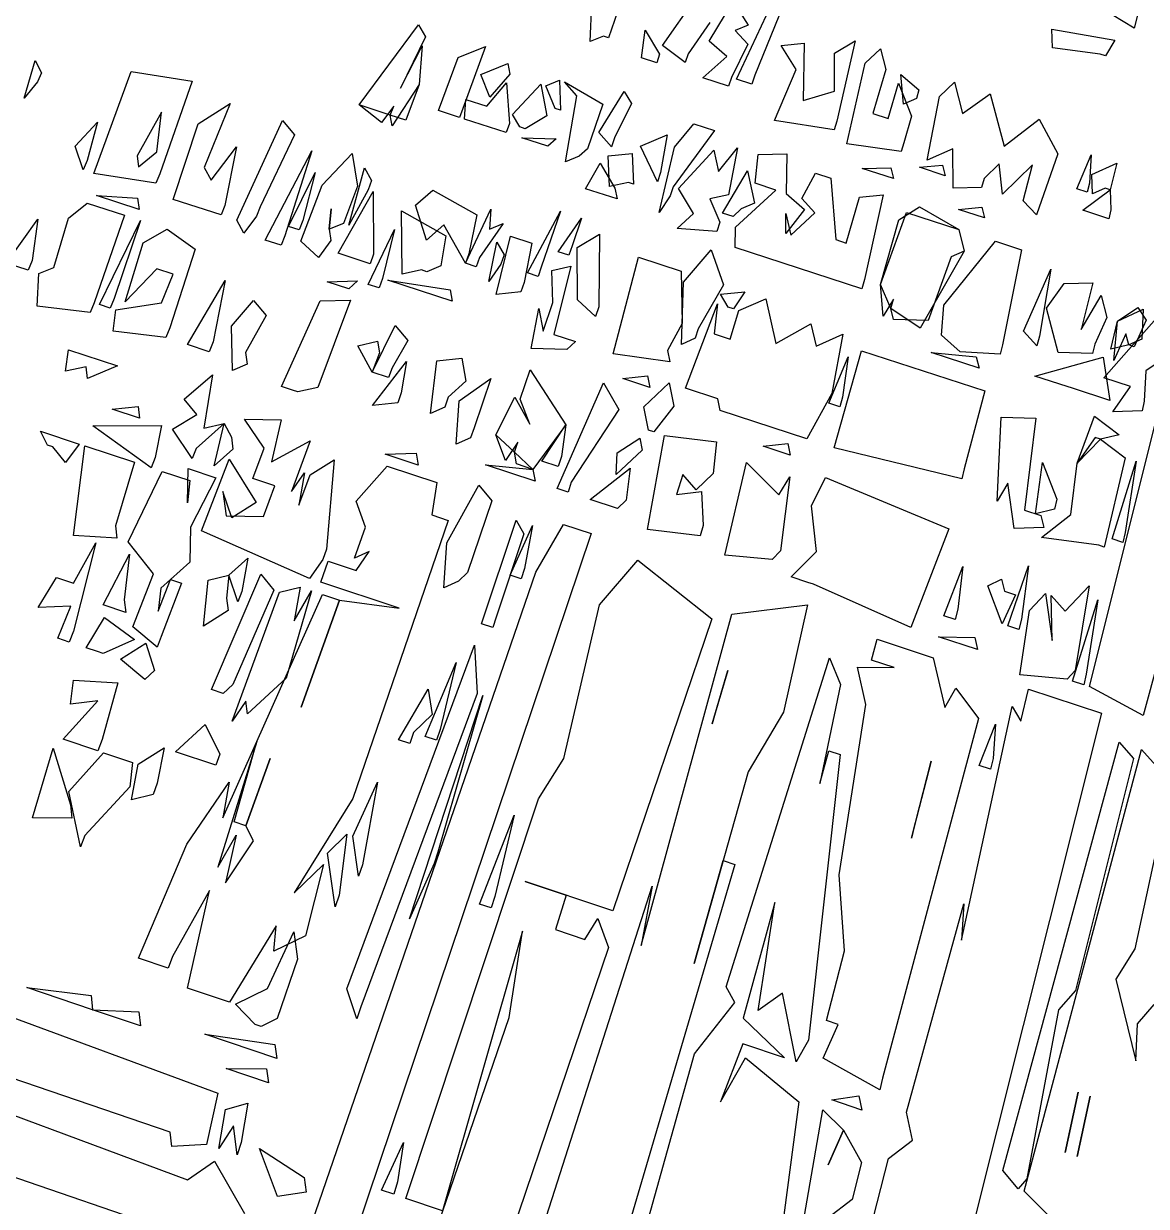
# Model space of a CAD drawing. Extents: x -685 to 123, y -1272 to 108.
# Drawn here: x 3.5 to 73.6, y -40.4 to 33.5 of the extents above; entities that cross this region are included whole.
import ezdxf

# ---------------------------------------------------------------- set-up
doc = ezdxf.new("R2010")
doc.units = 0

msp = doc.modelspace()

# ---------------------------------------------------------------- linework, layer by layer
for p, q in [((43.4074, 32.1286), (46.1068, 36.0135)), ((38.8808, 32.3836), (38.9968, 34.7503)), ((46.3196, 32.3891), (47.83, 34.871)), ((47.83, 34.871), (48.7533, 33.3917)), ((40.5866, 34.2377), (40.028, 32.6171)), ((48.0302, 30.0336), (50.2172, 34.6914)), ((72.8777, 33.218), (70.8118, 34.4513)), ((73.1439, 34.2745), (72.8777, 33.218)), ((24.4444, 28.4146), (28.1668, 33.4152)), ((24.4444, 28.4146), (28.1668, 33.4152)), ((28.1668, 33.4152), (28.6017, 32.6623)), ((28.1668, 33.4152), (28.6017, 32.6623)), ((46.3542, 33.5707), (45.0055, 31.6129)), ((48.7533, 33.3917), (47.9443, 33.0584)), ((50.6815, 33.9534), (49.1658, 30.2703)), ((28.6017, 32.6623), (27.0297, 29.4581)), ((28.6017, 32.6623), (27.0297, 29.4581)), ((39.7085, 32.7203), (38.8808, 32.3836)), ((40.028, 32.6171), (39.7085, 32.7203)), ((42.0817, 31.3497), (42.3132, 33.0823)), ((42.3132, 33.0823), (43.2254, 31.5848)), ((47.9443, 33.0584), (48.7262, 32.2107)), ((67.7698, 31.9724), (67.7376, 33.1409)), ((67.7376, 33.1409), (71.663, 32.4587)), ((27.0297, 29.4581), (28.3953, 32.115)), ((27.0297, 29.4581), (28.3953, 32.115)), ((28.3953, 32.115), (28.2099, 29.6991)), ((28.3953, 32.115), (28.2099, 29.6991)), ((30.6463, 31.3861), (32.3352, 32.0665)), ((32.3352, 32.0665), (30.9186, 28.1961)), ((44.8259, 31.0681), (43.4074, 32.1286)), ((47.4204, 31.4348), (46.3196, 32.3891)), ((48.7262, 32.2107), (47.7096, 30.1371)), ((50.8094, 32.1353), (52.2513, 32.2651)), ((51.7476, 30.6389), (50.8094, 32.1353)), ((52.2513, 32.2651), (52.2028, 28.6864)), ((54.1616, 31.6499), (55.4421, 32.4215)), ((55.4421, 32.4215), (54.2872, 27.4075)), ((56.0736, 31.0342), (57.0313, 31.9102)), ((57.0313, 31.9102), (57.3492, 30.6234)), ((70.7578, 31.5936), (67.7698, 31.9724)), ((71.663, 32.4587), (71.0743, 31.4921)), ((3.5241, 28.8333), (4.1975, 31.1906)), ((4.1975, 31.1906), (4.6, 30.4183)), ((29.4147, 28.058), (30.6463, 31.3861)), ((43.0429, 31.0393), (42.0817, 31.3497)), ((43.2254, 31.5848), (43.0429, 31.0393)), ((45.0055, 31.6129), (44.8259, 31.0681)), ((45.9288, 30.1072), (47.4204, 31.4348)), ((54.1415, 29.2667), (54.1616, 31.6499)), ((54.9237, 25.984), (56.0736, 31.0342)), ((71.0743, 31.4921), (70.7578, 31.5936)), ((4.6, 30.4183), (4.3512, 29.8562)), ((7.8708, 24.1424), (10.2113, 30.509)), ((10.2113, 30.509), (14.0221, 29.9048)), ((32.0543, 30.3137), (33.7424, 30.9984)), ((32.6204, 28.891), (32.0543, 30.3137)), ((33.8659, 30.3436), (32.6204, 28.891)), ((33.7424, 30.9984), (33.8659, 30.3436)), ((50.4036, 27.4452), (51.7476, 30.6389)), ((57.3492, 30.6234), (56.5455, 27.8888)), ((58.4711, 28.4709), (58.3063, 30.3151)), ((58.3063, 30.3151), (59.4268, 29.359)), ((4.3512, 29.8562), (3.5241, 28.8333)), ((14.0221, 29.9048), (11.9908, 24.1113)), ((28.2099, 29.6991), (26.5082, 27.1121)), ((28.2099, 29.6991), (27.3712, 27.4635)), ((32.4187, 28.3339), (33.6671, 29.7912)), ((33.6671, 29.7912), (33.8398, 27.2481)), ((34.0396, 27.8081), (35.7999, 29.7173)), ((35.7999, 29.7173), (36.1825, 27.7361)), ((36.1224, 29.6129), (36.9614, 29.9565)), ((36.7018, 28.1889), (36.1224, 29.6129)), ((36.9614, 29.9565), (37.0254, 28.084)), ((38.0584, 28.986), (37.2836, 29.8522)), ((37.2836, 29.8522), (39.6731, 28.4631)), ((47.5338, 29.5888), (45.9288, 30.1072)), ((47.7096, 30.1371), (47.5338, 29.5888)), ((48.9924, 29.7229), (48.0302, 30.0336)), ((49.1658, 30.2703), (48.9924, 29.7229)), ((57.5098, 27.5775), (58.148, 29.771)), ((58.148, 29.771), (58.9547, 27.7141)), ((60.7063, 28.9468), (61.6529, 29.8311)), ((61.6529, 29.8311), (62.1541, 27.8827)), ((37.3511, 24.852), (38.0584, 28.986)), ((39.4258, 26.6845), (41.0177, 29.2574)), ((41.0177, 29.2574), (41.4758, 28.4953)), ((52.2028, 28.6864), (54.1415, 29.2667)), ((59.4268, 29.359), (59.2699, 28.8124)), ((59.9348, 24.9747), (60.7063, 28.9468)), ((62.1541, 27.8827), (63.8877, 29.1117)), ((63.8877, 29.1117), (64.7442, 25.8465)), ((14.3951, 27.2256), (16.3952, 28.496)), ((16.3952, 28.496), (14.773, 24.5107)), ((26.3952, 27.7807), (24.4444, 28.4146)), ((25.8566, 27.3239), (24.4444, 28.4146)), ((26.6074, 28.3416), (25.8566, 27.3239)), ((26.3952, 27.7807), (26.6074, 28.3416)), ((30.9186, 28.1961), (30.7137, 27.6362)), ((31.0386, 27.5308), (31.1229, 28.7542)), ((31.1229, 28.7542), (32.4187, 28.3339)), ((37.0254, 28.084), (36.7018, 28.1889)), ((39.6731, 28.4631), (38.717, 25.6654)), ((41.4758, 28.4953), (40.3997, 26.3687)), ((59.2699, 28.8124), (58.4711, 28.4709)), ((6.7152, 25.8355), (8.1101, 27.3365)), ((8.1101, 27.3365), (7.457, 24.9365)), ((12.1057, 27.9719), (10.5824, 25.2264)), ((11.81, 25.4782), (12.1057, 27.9719)), ((16.8151, 21.2165), (19.6568, 27.4343)), ((19.6568, 27.4343), (20.4132, 26.5489)), ((26.5082, 27.1121), (26.3952, 27.7807)), ((27.3712, 27.4635), (26.3952, 27.7807)), ((30.7137, 27.6362), (29.4147, 28.058)), ((33.6394, 26.6864), (31.0386, 27.5308)), ((34.4895, 27.0373), (34.0396, 27.8081)), ((36.1825, 27.7361), (34.8144, 26.9319)), ((54.121, 26.8533), (50.4036, 27.4452)), ((54.2872, 27.4075), (54.121, 26.8533)), ((56.5455, 27.8888), (57.5098, 27.5775)), ((58.9547, 27.7141), (58.4781, 26.0539)), ((64.7442, 25.8465), (66.9393, 27.5349)), ((66.9393, 27.5349), (68.1115, 25.3624)), ((12.8354, 22.5183), (14.3951, 27.2256)), ((33.8398, 27.2481), (33.6394, 26.6864)), ((34.8144, 26.9319), (34.4895, 27.0373)), ((40.2099, 25.8066), (39.4258, 26.6845)), ((46.6464, 26.8217), (44.073, 23.2991)), ((44.1581, 25.7724), (45.3527, 27.2404)), ((45.3527, 27.2404), (46.6464, 26.8217)), ((20.4132, 26.5489), (18.272, 22.0584)), ((36.2432, 25.8411), (34.6154, 26.3695)), ((34.6154, 26.3695), (36.7649, 26.2989)), ((36.7649, 26.2989), (36.2432, 25.8411)), ((40.3997, 26.3687), (40.2099, 25.8066)), ((42.0238, 25.8422), (43.6929, 26.5433)), ((43.6929, 26.5433), (43.2788, 24.185)), ((58.3183, 25.497), (54.9237, 25.984)), ((58.4781, 26.0539), (58.3183, 25.497)), ((7.2098, 24.3586), (6.7152, 25.8355)), ((10.5824, 25.2264), (10.6707, 24.5427)), ((10.6707, 24.5427), (11.81, 25.4782)), ((15.1983, 23.7185), (16.7847, 25.8017)), ((16.7847, 25.8017), (16.0534, 22.1256)), ((18.5777, 19.9773), (21.5, 25.5534)), ((21.5, 25.5534), (19.8046, 20.2385)), ((22.148, 23.4048), (24.0137, 25.3764)), ((24.0137, 25.3764), (24.3444, 23.3365)), ((38.1981, 25.2064), (37.3511, 24.852)), ((38.717, 25.6654), (38.1981, 25.2064)), ((40.0195, 25.2427), (41.5111, 25.3846)), ((40.0991, 23.3278), (40.0195, 25.2427)), ((41.5111, 25.3846), (41.5979, 23.4727)), ((43.0928, 23.6173), (42.0238, 25.8422)), ((43.1876, 21.6899), (44.1581, 25.7724)), ((44.3999, 23.193), (46.6122, 25.5976)), ((46.6122, 25.5976), (46.9033, 24.2601)), ((46.9033, 24.2601), (48.0881, 25.7382)), ((48.0881, 25.7382), (47.5232, 22.8077)), ((49.1841, 23.5206), (49.3855, 25.3181)), ((49.3855, 25.3181), (51.1806, 25.3541)), ((51.1806, 25.3541), (51.1409, 22.8861)), ((61.5391, 25.6722), (59.9348, 24.9747)), ((61.5658, 23.2241), (61.5391, 25.6722)), ((68.1115, 25.3624), (66.7666, 21.5421)), ((69.2954, 23.168), (70.1854, 25.2941)), ((70.1854, 25.2941), (70.0847, 23.5194)), ((7.457, 24.9365), (7.2098, 24.3586)), ((14.773, 24.5107), (15.1983, 23.7185)), ((23.7964, 20.9096), (24.7799, 24.4848)), ((24.7799, 24.4848), (25.2201, 23.6973)), ((38.5965, 23.1824), (39.5023, 24.783)), ((39.5023, 24.783), (40.4264, 23.2214)), ((55.8888, 24.4461), (57.673, 24.483)), ((57.8359, 23.8161), (55.8888, 24.4461)), ((57.673, 24.483), (57.8359, 23.8161)), ((59.453, 24.5198), (60.9052, 24.6611)), ((61.0729, 23.9962), (59.453, 24.5198)), ((60.9052, 24.6611), (61.0729, 23.9962)), ((64.4446, 24.7341), (63.4951, 23.8243)), ((64.6407, 22.8429), (64.4446, 24.7341)), ((66.5308, 24.6663), (64.6407, 22.8429)), ((65.9395, 22.423), (66.5308, 24.6663)), ((70.226, 24.0781), (71.7952, 24.7753)), ((71.7952, 24.7753), (71.3784, 23.1019)), ((11.751, 23.5324), (7.8708, 24.1424)), ((11.9908, 24.1113), (11.751, 23.5324)), ((20.0323, 20.8246), (21.712, 24.1949)), ((21.712, 24.1949), (20.922, 21.1922)), ((25.2201, 23.6973), (25.003, 23.1218)), ((43.2788, 24.185), (43.0928, 23.6173)), ((47.1635, 21.665), (48.709, 24.2974)), ((48.709, 24.2974), (49.1577, 22.2773)), ((52.1199, 22.5687), (52.9574, 24.1615)), ((52.9574, 24.1615), (53.9325, 23.8457)), ((53.9325, 23.8457), (54.2276, 20.0023)), ((63.4951, 23.8243), (63.3426, 23.2625)), ((70.2668, 22.8544), (70.226, 24.0781)), ((20.802, 19.9122), (22.148, 23.4048)), ((23.131, 19.1504), (25.3324, 23.0144)), ((24.3444, 23.3365), (23.4651, 21.0179)), ((25.003, 23.1218), (23.7964, 20.9096)), ((25.3324, 23.0144), (25.3486, 19.0863)), ((27.9691, 22.1546), (29.051, 23.0933)), ((29.051, 23.0933), (31.8066, 21.5504)), ((40.563, 22.5432), (38.5965, 23.1824)), ((41.2709, 23.5789), (40.0991, 23.3278)), ((40.4264, 23.2214), (40.563, 22.5432)), ((41.5979, 23.4727), (41.2709, 23.5789)), ((44.073, 23.2991), (43.8879, 22.7289)), ((45.342, 21.6241), (44.3999, 23.193)), ((47.968, 20.7708), (50.4884, 23.0977)), ((50.4884, 23.0977), (49.1841, 23.5206)), ((63.3426, 23.2625), (61.5658, 23.2241)), ((69.943, 22.959), (69.2954, 23.168)), ((69.6582, 21.8328), (71.3784, 23.1019)), ((70.0847, 23.5194), (69.943, 22.959)), ((71.0549, 23.2063), (70.2668, 22.8544)), ((71.3784, 23.1019), (71.0549, 23.2063)), ((71.3784, 23.1019), (71.423, 21.8728)), ((6.2947, 21.3321), (7.4596, 22.2875)), ((7.4596, 22.2875), (9.7862, 21.5254)), ((10.6948, 21.8936), (8.0394, 22.763)), ((8.0394, 22.763), (10.6059, 22.5863)), ((10.6059, 22.5863), (10.6948, 21.8936)), ((15.8195, 21.5422), (12.8354, 22.5183)), ((43.8879, 22.7289), (43.1876, 21.6899)), ((47.5232, 22.8077), (46.3619, 22.556)), ((46.3619, 22.556), (46.9829, 21.0909)), ((49.1577, 22.2773), (48.3257, 21.9184)), ((51.1409, 22.8861), (52.275, 21.893)), ((52.929, 21.6809), (52.1199, 22.5687)), ((54.8843, 19.7891), (55.7188, 22.6475)), ((55.7188, 22.6475), (57.1861, 22.7922)), ((57.1861, 22.7922), (56.0276, 17.5159)), ((66.7666, 21.5421), (65.9395, 22.423)), ((9.7862, 21.5254), (7.8874, 16.0573)), ((16.0534, 22.1256), (15.8195, 21.5422)), ((18.0419, 21.4754), (17.247, 20.4128)), ((18.272, 22.0584), (18.0419, 21.4754)), ((22.58, 20.6504), (22.6939, 21.9243)), ((22.6939, 21.9243), (22.58, 20.6504)), ((27.1293, 17.8424), (27.0954, 21.7908)), ((27.0954, 21.7908), (29.8589, 20.238)), ((28.6532, 19.9783), (27.9691, 22.1546)), ((31.0979, 18.5244), (32.6715, 21.9137)), ((31.8066, 21.5504), (31.3069, 19.1118)), ((32.6715, 21.9137), (32.5909, 20.6474)), ((34.961, 17.9186), (37.0241, 21.7811)), ((37.0241, 21.7811), (35.8277, 18.2899)), ((44.3158, 20.6867), (45.342, 21.6241)), ((47.8192, 21.452), (47.1635, 21.665)), ((48.3257, 21.9184), (47.8192, 21.452)), ((52.275, 21.893), (51.1007, 20.3862)), ((51.1007, 20.3862), (51.1208, 21.6402)), ((51.1208, 21.6402), (51.4291, 20.2796)), ((51.4291, 20.2796), (52.929, 21.6809)), ((57.0183, 17.1938), (58.6538, 21.6967)), ((58.1656, 21.2326), (59.4664, 22.0538)), ((58.6538, 21.6967), (61.9195, 20.6387)), ((59.4664, 22.0538), (61.9195, 20.6387)), ((61.9049, 21.8829), (63.3617, 22.0283)), ((63.5343, 21.3555), (61.9049, 21.8829)), ((63.3617, 22.0283), (63.5343, 21.3555)), ((71.2829, 21.3079), (69.6582, 21.8328)), ((71.423, 21.8728), (71.2829, 21.3079)), ((2.4205, 18.5407), (4.3756, 21.2898)), ((4.3756, 21.2898), (4.0218, 18.6971)), ((5.3646, 18.2558), (6.2947, 21.3321)), ((8.2247, 15.9464), (10.7841, 21.1985)), ((10.7841, 21.1985), (9.1491, 16.3283)), ((17.247, 20.4128), (16.8151, 21.2165)), ((20.6961, 20.6076), (20.0323, 20.8246)), ((20.922, 21.1922), (20.6961, 20.6076)), ((23.4651, 21.0179), (22.58, 20.6504)), ((29.7385, 20.9285), (28.6532, 19.9783)), ((31.0979, 18.5244), (29.7385, 20.9285)), ((33.4562, 21.0127), (31.9708, 18.895)), ((32.5909, 20.6474), (33.4562, 21.0127)), ((36.8912, 19.2451), (38.3404, 21.3526)), ((38.3404, 21.3526), (37.7512, 19.6128)), ((46.8017, 20.5151), (44.3158, 20.6867)), ((46.9829, 21.0909), (46.8017, 20.5151)), ((47.9375, 19.5088), (47.968, 20.7708)), ((57.0183, 17.1938), (58.1656, 21.2326)), ((10.9635, 19.8013), (12.4481, 20.6534)), ((12.4481, 20.6534), (14.2087, 19.4081)), ((19.5762, 19.6505), (18.5777, 19.9773)), ((19.8046, 20.2385), (19.5762, 19.6505)), ((22.6888, 19.956), (21.9077, 18.8874)), ((22.58, 20.6504), (22.6888, 19.956)), ((25.0225, 17.2023), (26.6649, 20.6276)), ((26.6649, 20.6276), (25.9105, 17.5774)), ((29.8589, 20.238), (29.5567, 18.3702)), ((33.0133, 16.5801), (33.9131, 20.2162)), ((33.9131, 20.2162), (35.2362, 19.7848)), ((38.0819, 19.505), (39.4637, 20.3449)), ((39.4637, 20.3449), (39.4243, 15.8043)), ((54.2276, 20.0023), (54.8843, 19.7891)), ((61.9195, 20.6387), (62.262, 19.2803)), ((61.9195, 20.6387), (62.262, 19.2803)), ((9.8231, 16.1067), (10.9635, 19.8013)), ((14.2087, 19.4081), (12.615, 14.5021)), ((21.9077, 18.8874), (20.802, 19.9122)), ((32.5535, 17.3907), (33.0469, 19.8492)), ((33.0469, 19.8492), (33.5046, 19.0481)), ((35.2362, 19.7848), (34.7576, 17.3288)), ((37.5535, 19.0291), (36.8912, 19.2451)), ((37.7512, 19.6128), (37.5535, 19.0291)), ((38.09, 16.2402), (38.0819, 19.505)), ((44.7067, 17.3456), (46.4375, 19.3578)), ((46.4375, 19.3578), (47.2127, 17.1762)), ((55.86, 16.9322), (47.9375, 19.5088)), ((62.262, 19.2803), (59.5076, 14.4624)), ((60.9858, 15.9041), (64.2083, 19.8973)), ((62.262, 19.2803), (61.449, 18.9172)), ((64.2083, 19.8973), (65.8446, 19.3672)), ((65.8446, 19.3672), (64.6525, 13.4313)), ((3.7646, 18.0988), (2.4205, 18.5407)), ((4.0218, 18.6971), (3.7646, 18.0988)), ((25.1292, 18.4967), (23.131, 19.1504)), ((25.3486, 19.0863), (25.1292, 18.4967)), ((31.3069, 19.1118), (31.0979, 18.5244)), ((31.7628, 18.3071), (31.0979, 18.5244)), ((31.9708, 18.895), (31.7628, 18.3071)), ((33.5046, 19.0481), (33.2993, 18.4612)), ((40.3133, 12.8637), (41.914, 18.9025)), ((41.914, 18.9025), (44.5618, 18.0399)), ((61.449, 18.9172), (60.0018, 14.9444)), ((4.3391, 15.847), (4.4369, 17.8777)), ((4.4369, 17.8777), (5.3646, 18.2558)), ((11.8141, 18.1747), (9.8231, 16.1067)), ((12.8196, 17.8447), (11.8141, 18.1747)), ((12.0909, 16.0452), (12.8196, 17.8447)), ((28.3447, 18.1066), (27.1293, 17.8424)), ((28.6778, 17.9977), (28.3447, 18.1066)), ((29.5567, 18.3702), (28.6778, 17.9977)), ((33.2993, 18.4612), (32.5535, 17.3907)), ((35.626, 17.7015), (34.961, 17.9186)), ((35.8277, 18.2899), (35.626, 17.7015)), ((36.4919, 18.0731), (37.6869, 18.3354)), ((36.5556, 16.0827), (36.4919, 18.0731)), ((37.6869, 18.3354), (36.6199, 14.0724)), ((44.5618, 18.0399), (44.6234, 14.7635)), ((65.955, 14.2887), (67.6625, 18.1548)), ((67.6625, 18.1548), (66.9502, 13.9652)), ((13.7252, 13.4478), (16.0754, 17.4518)), ((16.0754, 17.4518), (15.321, 13.6119)), ((22.4591, 17.374), (24.3541, 17.4211)), ((23.7973, 16.9356), (22.4591, 17.374)), ((24.3541, 17.4211), (23.7973, 16.9356)), ((25.6912, 16.9833), (25.0225, 17.2023)), ((25.9105, 17.5774), (25.6912, 16.9833)), ((30.2549, 16.1556), (26.2444, 17.4681)), ((26.2444, 17.4681), (30.1327, 16.8599)), ((34.7576, 17.3288), (34.5536, 16.737)), ((44.5813, 13.4597), (44.7067, 17.3456)), ((47.2127, 17.1762), (45.6254, 14.4363)), ((56.0276, 17.5159), (55.86, 16.9322)), ((57.6801, 15.6999), (57.0183, 17.1938)), ((57.1826, 15.2192), (57.0183, 17.1938)), ((67.3989, 15.7262), (68.501, 17.2574)), ((68.501, 17.2574), (70.2895, 17.3034)), ((70.2895, 17.3034), (69.5664, 14.3886)), ((9.1491, 16.3283), (8.8996, 15.7244)), ((30.1327, 16.8599), (30.2549, 16.1556)), ((34.5536, 16.737), (33.0133, 16.5801)), ((47.0301, 16.5883), (48.5394, 16.7439)), ((47.5121, 15.7817), (47.0301, 16.5883)), ((48.5394, 16.7439), (47.8449, 15.6732)), ((48.1776, 15.5647), (49.8668, 16.3115)), ((49.8668, 16.3115), (50.4859, 13.5056)), ((57.8451, 16.2867), (57.1826, 15.2192)), ((57.6801, 15.6999), (57.8451, 16.2867)), ((69.5664, 14.3886), (70.804, 16.5107)), ((70.804, 16.5107), (71.1778, 15.1315)), ((7.6354, 15.4521), (4.3391, 15.847)), ((7.8874, 16.0573), (7.6354, 15.4521)), ((8.8996, 15.7244), (8.2247, 15.9464)), ((9.0751, 14.2875), (9.2371, 15.6133)), ((9.2371, 15.6133), (12.0909, 16.0452)), ((16.474, 14.6047), (17.8539, 16.1925)), ((17.8539, 16.1925), (18.6296, 15.2597)), ((19.5985, 10.8225), (22.0076, 16.1802)), ((23.9092, 16.2289), (21.8712, 10.7668)), ((22.0076, 16.1802), (23.9092, 16.2289)), ((35.205, 13.1987), (35.6855, 15.7064)), ((35.6855, 15.7064), (35.9491, 14.292)), ((35.9491, 14.292), (36.5556, 16.0827)), ((39.2276, 15.2094), (38.09, 16.2402)), ((39.4243, 15.8043), (39.2276, 15.2094)), ((44.8336, 10.7155), (46.8468, 15.9986)), ((46.8468, 15.9986), (46.6278, 14.109)), ((47.8449, 15.6732), (47.5121, 15.7817)), ((47.6307, 13.7815), (48.1776, 15.5647)), ((57.8466, 15.0031), (57.6801, 15.6999)), ((59.5076, 14.4624), (57.6801, 15.6999)), ((60.8372, 14.0296), (60.9858, 15.9041)), ((68.1293, 12.942), (67.3989, 15.7262)), ((70.9797, 11.3726), (74.8941, 15.8111)), ((71.8384, 14.9171), (73.1094, 15.7632)), ((71.8384, 14.9171), (73.4389, 15.6564)), ((73.1094, 15.7632), (73.6299, 14.9661)), ((73.4389, 15.6564), (73.3515, 13.7937)), ((18.6296, 15.2597), (17.3527, 12.9436)), ((60.0018, 14.9444), (57.8466, 15.0031)), ((71.1778, 15.1315), (70.4155, 13.4768)), ((71.4111, 13.1533), (71.8384, 14.9171)), ((71.6002, 12.4535), (71.8384, 14.9171)), ((73.6299, 14.9661), (72.88, 13.3124)), ((12.3705, 13.8937), (9.0751, 14.2875)), ((12.615, 14.5021), (12.3705, 13.8937)), ((16.5381, 11.8302), (16.474, 14.6047)), ((25.2663, 11.7151), (26.7097, 14.6384)), ((26.7097, 14.6384), (27.5007, 13.704)), ((36.6199, 14.0724), (37.9622, 13.6331)), ((44.6234, 14.7635), (43.7215, 13.0788)), ((45.6254, 14.4363), (45.4387, 13.8395)), ((46.6278, 14.109), (47.6307, 13.7815)), ((50.4859, 13.5056), (52.6827, 14.7459)), ((52.6827, 14.7459), (53.0013, 13.3392)), ((53.0013, 13.3392), (54.6811, 14.0945)), ((54.6811, 14.0945), (53.9815, 10.3874)), ((66.7996, 13.3744), (65.955, 14.2887)), ((72.3583, 14.1161), (71.6002, 12.4535)), ((72.5484, 13.4201), (72.3583, 14.1161)), ((15.0808, 13.0017), (13.7252, 13.4478)), ((15.321, 13.6119), (15.0808, 13.0017)), ((24.3607, 13.3779), (25.5956, 13.6518)), ((25.2663, 11.7151), (24.3607, 13.3779)), ((25.5956, 13.6518), (25.7113, 12.9345)), ((27.5007, 13.704), (26.5043, 11.9923)), ((37.9622, 13.6331), (37.4258, 13.1411)), ((45.4387, 13.8395), (44.5813, 13.4597)), ((62.0089, 13.0029), (60.8372, 14.0296)), ((64.6525, 13.4313), (64.4979, 12.838)), ((66.9502, 13.9652), (66.7996, 13.3744)), ((70.4155, 13.4768), (70.2706, 12.8857)), ((72.5484, 13.4201), (71.4111, 13.1533)), ((73.3515, 13.7937), (72.5484, 13.4201)), ((72.88, 13.3124), (72.5484, 13.4201)), ((6.1058, 11.7786), (6.279, 13.1233)), ((6.279, 13.1233), (9.3408, 12.1137)), ((17.3527, 12.9436), (17.4551, 12.2203)), ((25.7113, 12.9345), (25.2663, 11.7151)), ((29.3077, 12.4336), (30.8723, 12.5979)), ((30.8723, 12.5979), (31.1222, 11.1578)), ((37.4258, 13.1411), (35.205, 13.1987)), ((43.8669, 12.367), (40.3133, 12.8637)), ((43.7215, 13.0788), (43.8669, 12.367)), ((53.8074, 9.7809), (55.0066, 12.685)), ((54.1229, 7.0016), (55.8452, 13.0643)), ((55.0066, 12.685), (54.6545, 10.1675)), ((55.8452, 13.0643), (63.5393, 10.5554)), ((63.185, 11.9724), (60.1815, 12.9509)), ((60.1815, 12.9509), (63.0088, 12.6773)), ((64.4979, 12.838), (62.0089, 13.0029)), ((63.0088, 12.6773), (63.185, 11.9724)), ((66.679, 11.4821), (70.9353, 12.6697)), ((70.2706, 12.8857), (68.1293, 12.942)), ((70.9353, 12.6697), (71.3589, 9.9581)), ((74.8705, 12.6659), (73.596, 11.8047)), ((7.3847, 12.0588), (6.1058, 11.7786)), ((7.4706, 11.3281), (7.3847, 12.0588)), ((9.3408, 12.1137), (7.4706, 11.3281)), ((17.4551, 12.2203), (16.5381, 11.8302)), ((25.2743, 9.6468), (27.4008, 12.3797)), ((26.5043, 11.9923), (26.283, 11.3809)), ((27.4008, 12.3797), (27.0799, 10.4326)), ((28.9011, 9.1446), (29.3077, 12.4336)), ((34.5107, 10.0452), (35.1312, 11.8771)), ((34.5107, 10.0452), (35.1312, 11.8771)), ((35.1312, 11.8771), (37.3615, 8.4258)), ((35.1312, 11.8771), (37.3615, 8.4258)), ((70.0818, -7.9154), (75.2024, 12.5581)), ((13.5261, 10.0327), (15.2783, 11.551)), ((15.2783, 11.551), (14.7486, 8.22)), ((26.283, 11.3809), (25.2663, 11.7151)), ((31.1222, 11.1578), (30.0151, 10.1544)), ((30.6944, 9.9311), (32.6877, 11.3243)), ((32.6877, 11.3243), (31.6272, 8.2479)), ((40.931, 11.323), (42.4739, 11.4882)), ((42.6179, 10.7704), (40.931, 11.323)), ((42.4739, 11.4882), (42.6179, 10.7704)), ((68.6835, 10.8293), (66.679, 11.4821)), ((72.6477, 10.8299), (70.9797, 11.3726)), ((73.596, 11.8047), (73.5085, 9.9049)), ((20.2791, 10.5984), (19.5985, 10.8225)), ((20.6195, 10.4863), (20.2791, 10.5984)), ((21.8712, 10.7668), (20.6195, 10.4863)), ((27.0799, 10.4326), (26.8588, 9.8165)), ((36.8145, 4.4563), (39.7216, 11.0467)), ((39.7216, 11.0467), (40.6791, 9.381)), ((42.23, 9.5495), (43.822, 11.0468)), ((43.822, 11.0468), (44.1151, 9.6068)), ((46.8583, 10.0526), (44.8336, 10.7155)), ((53.9815, 10.3874), (52.4273, 7.557)), ((63.5393, 10.5554), (62.2637, 5.6798)), ((69.0177, 10.7205), (68.6835, 10.8293)), ((71.3589, 9.9581), (69.0177, 10.7205)), ((71.5495, 9.2472), (72.6477, 10.8299)), ((14.3074, 9.0716), (13.5261, 10.0327)), ((26.8588, 9.8165), (25.2743, 9.6468)), ((30.0151, 10.1544), (29.7991, 9.5385)), ((30.514, 7.2283), (30.6944, 9.9311)), ((32.9915, 7.7991), (34.1716, 10.1566)), ((32.9915, 7.7991), (34.1716, 10.1566)), ((34.1716, 10.1566), (35.1145, 8.4785)), ((34.1716, 10.1566), (35.1145, 8.4785)), ((35.1145, 8.4785), (34.5107, 10.0452)), ((35.1145, 8.4785), (34.5107, 10.0452)), ((44.1151, 9.6068), (42.8589, 7.9862)), ((47.0098, 9.3317), (46.8583, 10.0526)), ((54.4814, 9.5605), (53.8074, 9.7809)), ((54.6545, 10.1675), (54.4814, 9.5605)), ((73.5085, 9.9049), (73.3676, 9.3039)), ((9.0138, 9.4064), (10.6361, 9.5781)), ((10.7281, 8.84), (9.0138, 9.4064)), ((10.6361, 9.5781), (10.7281, 8.84)), ((12.787, 8.1598), (14.3074, 9.0716)), ((29.7991, 9.5385), (28.9011, 9.1446)), ((40.6791, 9.381), (37.7067, 4.8599)), ((42.5191, 8.0977), (42.23, 9.5495)), ((52.4273, 7.557), (47.0098, 9.3317)), ((64.324, 3.6599), (64.5685, 8.9093)), ((64.5685, 8.9093), (66.7404, 8.857)), ((69.322, 6.0372), (70.3979, 8.9717)), ((70.3979, 8.9717), (71.9325, 7.8184)), ((73.3676, 9.3039), (71.5495, 9.2472)), ((7.8172, 8.38), (12.1004, 8.3866)), ((11.4444, 5.7476), (7.8172, 8.38)), ((12.1004, 8.3866), (11.6954, 6.3822)), ((14.0128, 6.331), (12.787, 8.1598)), ((16.0199, 8.5063), (14.2589, 6.9628)), ((14.7486, 8.22), (16.0199, 8.5063)), ((15.392, 5.8749), (16.0199, 8.5063)), ((16.0199, 8.5063), (16.4644, 7.6534)), ((18.5251, 6.9729), (17.2876, 8.7918)), ((17.2876, 8.7918), (19.5774, 8.7382)), ((19.5774, 8.7382), (18.9752, 6.1153)), ((31.6272, 8.2479), (31.413, 7.6265)), ((37.3615, 8.4258), (35.3066, 5.6502)), ((37.3615, 8.4258), (35.3066, 5.6502)), ((35.8571, 6.1638), (37.3615, 8.4258)), ((37.3615, 8.4258), (37.0894, 6.451)), ((66.7404, 8.857), (66.0287, 3.1015)), ((4.9725, 7.171), (4.5455, 8.0314)), ((4.5455, 8.0314), (6.9577, 7.2329)), ((16.4644, 7.6534), (16.5666, 6.9111)), ((18.9752, 6.1153), (21.3983, 7.4356)), ((21.3983, 7.4356), (20.226, 4.2763)), ((31.413, 7.6265), (30.514, 7.2283)), ((34.1468, 6.7267), (32.9915, 7.7991)), ((33.5938, 6.2142), (32.9915, 7.7991)), ((40.5668, 6.6866), (41.9837, 7.5915)), ((41.9837, 7.5915), (42.1283, 6.8599)), ((42.4643, 1.8944), (43.5386, 7.7631)), ((42.8589, 7.9862), (42.5191, 8.0977)), ((43.5386, 7.7631), (46.7879, 7.3771)), ((70.4409, 7.6497), (69.322, 6.0372)), ((69.322, 6.0372), (70.7777, 7.5399)), ((70.7777, 7.5399), (70.4409, 7.6497)), ((71.9325, 7.8184), (70.7777, 7.5399)), ((70.7777, 7.5399), (72.3182, 6.3799)), ((5.3176, 7.0567), (4.9725, 7.171)), ((6.0925, 6.0782), (5.3176, 7.0567)), ((6.9577, 7.2329), (6.0925, 6.0782)), ((6.6066, 1.5236), (7.3025, 7.1187)), ((7.3025, 7.1187), (10.4082, 6.0907)), ((14.2589, 6.9628), (14.0128, 6.331)), ((16.5666, 6.9111), (15.392, 5.8749)), ((17.8077, 5.0761), (18.5251, 6.9729)), ((26.0853, 6.5923), (28.0225, 6.6543)), ((28.0225, 6.6543), (28.1444, 5.9133)), ((34.3566, 7.35), (33.5938, 6.2142)), ((34.1468, 6.7267), (34.3566, 7.35)), ((34.2787, 5.9887), (34.1468, 6.7267)), ((35.3066, 5.6502), (34.1468, 6.7267)), ((42.1283, 6.8599), (40.5101, 5.3257)), ((40.5101, 5.3257), (40.5668, 6.6866)), ((46.7879, 7.3771), (46.5638, 5.4029)), ((49.6913, 7.1031), (51.2309, 7.2748)), ((51.3906, 6.546), (49.6913, 7.1031)), ((51.2309, 7.2748), (51.3906, 6.546)), ((62.1019, 5.0614), (54.1229, 7.0016)), ((10.4082, 6.0907), (9.2224, 2.1268)), ((11.6954, 6.3822), (11.4444, 5.7476)), ((14.6083, 1.8026), (16.3247, 6.28)), ((16.3247, 6.28), (18.0183, 3.5715)), ((21.3865, 5.3187), (22.8833, 6.241)), ((22.8833, 6.241), (22.4073, 0.6722)), ((28.1444, 5.9133), (26.0853, 6.5923)), ((35.4408, 4.9088), (32.3533, 5.926)), ((32.3533, 5.926), (35.3066, 5.6502)), ((35.3066, 5.6502), (34.2787, 5.9887)), ((36.8839, 5.8259), (35.8571, 6.1638)), ((37.0894, 6.451), (36.8839, 5.8259)), ((47.2992, 0.3009), (48.6433, 6.0878)), ((48.6433, 6.0878), (50.6659, 4.0553)), ((66.711, 2.878), (67.141, 6.0865)), ((67.141, 6.0865), (68.0404, 3.7892)), ((68.9104, 2.8321), (69.322, 6.0372)), ((72.3182, 6.3799), (71.0027, 0.7949)), ((71.4926, 1.3116), (72.9933, 6.1595)), ((72.9933, 6.1595), (72.3225, 1.7149)), ((10.0124, 1.1293), (12.1354, 5.5189)), ((12.1354, 5.5189), (13.8641, 4.9467)), ((13.7142, 3.5527), (13.7659, 5.6971)), ((13.7659, 5.6971), (15.4929, 5.1258)), ((20.226, 4.2763), (21.0418, 5.4325)), ((21.0418, 5.4325), (20.6817, 3.4089)), ((20.6817, 3.4089), (21.3865, 5.3187)), ((24.2614, 3.6565), (26.2039, 5.8503)), ((26.2039, 5.8503), (29.2987, 4.8293)), ((35.3066, 5.6502), (35.4408, 4.9088)), ((38.8765, 3.777), (41.393, 5.7263)), ((41.393, 5.7263), (41.14, 3.7294)), ((44.6648, 5.3398), (44.2789, 4.0859)), ((45.4995, 4.3761), (44.6648, 5.3398)), ((46.5638, 5.4029), (45.4995, 4.3761)), ((50.6659, 4.0553), (51.3705, 5.1928)), ((51.3705, 5.1928), (50.7816, 0.5547)), ((62.2637, 5.6798), (62.1019, 5.0614)), ((13.8641, 4.9467), (13.7142, 3.5527)), ((15.4929, 5.1258), (13.9116, 2.0337)), ((19.1892, 4.6192), (17.8077, 5.0761)), ((18.4713, 2.7002), (19.1892, 4.6192)), ((29.2987, 4.8293), (28.9818, 2.8093)), ((29.9257, 1.0685), (31.9243, 4.6669)), ((31.9243, 4.6669), (32.7424, 3.6932)), ((37.5016, 4.23), (36.8145, 4.4563)), ((37.7067, 4.8599), (37.5016, 4.23)), ((52.7198, 3.3806), (53.5952, 5.144)), ((53.5952, 5.144), (61.285, 1.939)), ((64.9803, 4.7907), (64.324, 3.6599)), ((65.3735, 1.9612), (64.9803, 4.7907)), ((16.4923, 2.6322), (15.9402, 4.2594)), ((15.9402, 4.2594), (16.1448, 2.7473)), ((40.5963, 3.2105), (38.8765, 3.777)), ((41.14, 3.7294), (40.5963, 3.2105)), ((44.2789, 4.0859), (45.8421, 4.2635)), ((45.8421, 4.2635), (45.9556, 2.1438)), ((68.0404, 3.7892), (67.8878, 3.1669)), ((18.0183, 3.5715), (16.4923, 2.6322)), ((24.8415, 2.0326), (24.2614, 3.6565)), ((32.7424, 3.6932), (31.225, -0.8004)), ((53.0331, 0.5109), (52.7198, 3.3806)), ((66.0287, 3.1015), (67.0522, 2.7662)), ((67.8878, 3.1669), (66.711, 2.878)), ((16.1448, 2.7473), (18.4713, 2.7002)), ((30.0195, 2.4664), (24.0458, -14.9131)), ((28.9818, 2.8093), (30.0195, 2.4664)), ((32.0969, -3.9981), (34.2545, 2.4877)), ((34.2545, 2.4877), (34.7342, 1.6203)), ((67.0522, 2.7662), (67.2394, 2.0283)), ((67.0847, 1.4001), (68.9104, 2.8321)), ((9.3135, 1.3615), (6.6066, 1.5236)), ((9.2224, 2.1268), (9.3135, 1.3615)), ((38.9547, 1.6437), (11.4152, -80.1514)), ((13.9116, 2.0337), (13.8602, -0.1488)), ((21.3501, -1.1654), (14.6083, 1.8026)), ((24.15, 0.0947), (24.8415, 2.0326)), ((34.7342, 1.6203), (33.0172, -3.5722)), ((33.8814, -0.9585), (35.2912, 2.1456)), ((35.2912, 2.1456), (34.7915, -0.5406)), ((35.4875, -0.7708), (37.2273, 2.2136)), ((37.2273, 2.2136), (38.9547, 1.6437)), ((45.7637, 1.5082), (42.4643, 1.8944)), ((45.9556, 2.1438), (45.7637, 1.5082)), ((61.285, 1.939), (58.9139, -4.2328)), ((67.2394, 2.0283), (65.3735, 1.9612)), ((72.3225, 1.7149), (72.1765, 1.0876)), ((8.0054, 1.0587), (6.6002, -4.466)), ((6.6034, -1.45), (8.0054, 1.0587)), ((11.6017, -0.8771), (10.0124, 1.1293)), ((29.736, -1.7562), (29.9257, 1.0685)), ((70.6603, 0.9071), (67.0847, 1.4001)), ((71.0027, 0.7949), (70.6603, 0.9071)), ((72.1765, 1.0876), (71.4926, 1.3116)), ((8.4549, -2.8172), (10.1051, 0.3608)), ((10.1051, 0.3608), (9.7741, -2.5059)), ((16.3123, -0.9634), (17.5027, 0.1113)), ((17.5027, 0.1113), (17.1188, -1.9702)), ((22.1724, 0.0231), (21.3501, -1.1654)), ((22.4073, 0.6722), (22.1724, 0.0231)), ((25.0776, 0.5122), (24.15, 0.0947)), ((24.2672, -0.6714), (25.0776, 0.5122)), ((50.2519, 0.0296), (47.2992, 0.3009)), ((50.7816, 0.5547), (50.2519, 0.0296)), ((51.4518, -1.0678), (53.0331, 0.5109)), ((13.8602, -0.1488), (12.0492, -1.7692)), ((22.0503, -1.3978), (22.5214, -0.0926)), ((22.5214, -0.0926), (24.2672, -0.6714)), ((34.7915, -0.5406), (34.5784, -1.189)), ((39.4628, -2.8052), (41.8679, -0.0252)), ((41.8679, -0.0252), (46.4969, -3.6933)), ((60.9912, -3.5082), (62.166, -0.412)), ((62.166, -0.412), (61.8519, -3.0904)), ((64.9753, -4.1189), (66.2738, -0.3839)), ((66.2738, -0.3839), (65.8293, -3.7005)), ((4.3901, -2.9705), (5.5476, -1.0984)), ((5.5476, -1.0984), (6.6034, -1.45)), ((8.1879, -80.0692), (35.4875, -0.7708)), ((10.3146, -4.1903), (11.6017, -0.8771)), ((11.8905, -3.2107), (12.6548, -1.2273)), ((13.3573, -1.4609), (12.0847, -4.7805)), ((12.6548, -1.2273), (13.3573, -1.4609)), ((14.7154, -4.1515), (15.0123, -1.2701)), ((15.0123, -1.2701), (16.3123, -0.9634)), ((15.2295, -8.1082), (18.3088, -0.8901)), ((16.3123, -0.9634), (16.1691, -2.3959)), ((16.8726, -2.6298), (16.3123, -0.9634)), ((18.3088, -0.8901), (19.1181, -1.8954)), ((26.9582, -3.0265), (22.0503, -1.3978)), ((30.6562, -1.3354), (29.736, -1.7562)), ((31.225, -0.8004), (30.6562, -1.3354)), ((34.5784, -1.189), (33.8814, -0.9585)), ((52.4911, -1.4103), (51.4518, -1.0678)), ((52.8377, -1.5245), (52.4911, -1.4103)), ((63.7276, -1.6174), (64.5789, -1.205)), ((64.5789, -1.205), (64.7639, -1.9581)), ((12.0492, -1.7692), (11.8905, -3.2107)), ((16.5117, -10.0699), (19.469, -2.012)), ((19.1181, -1.8954), (16.5501, -7.7864)), ((17.1188, -1.9702), (16.8726, -2.6298)), ((18.0538, -11.3565), (22.1644, -2.1702)), ((19.469, -2.012), (20.7616, -1.7045)), ((21.4628, -1.9373), (19.8903, -7.3826)), ((20.7616, -1.7045), (20.3936, -3.8006)), ((20.3936, -3.8006), (21.4628, -1.9373)), ((22.1644, -2.1702), (23.217, -2.5197)), ((58.9139, -4.2328), (52.8377, -1.5245)), ((64.628, -4.0046), (63.7276, -1.6174)), ((65.455, -2.1854), (64.628, -4.0046)), ((64.7639, -1.9581), (65.455, -2.1854)), ((66.3343, -3.1694), (67.3397, -2.1123)), ((67.3397, -2.1123), (67.7554, -5.0343)), ((68.5675, -3.2088), (70.0608, -1.6273)), ((70.0608, -1.6273), (69.187, -6.9131)), ((75.5193, -2.0479), (73.4356, -9.7317)), ((6.4252, -2.8937), (4.3901, -2.9705)), ((5.6228, -4.9006), (6.4252, -2.8937)), ((9.8672, -3.2877), (8.4549, -2.8172)), ((9.7741, -2.5059), (9.8672, -3.2877)), ((16.1691, -2.3959), (16.2733, -3.1745)), ((23.217, -2.5197), (20.8281, -9.214)), ((20.8281, -9.214), (23.217, -2.5197)), ((23.217, -2.5197), (26.9582, -3.0265)), ((37.2317, -12.4055), (39.4628, -2.8052)), ((47.7359, -3.3868), (52.4745, -2.8165)), ((52.4745, -2.8165), (50.9748, -9.5255)), ((67.7554, -5.0343), (67.685, -2.2258)), ((67.685, -2.2258), (68.5675, -3.2088)), ((69.0324, -7.5694), (70.6001, -2.493)), ((70.6001, -2.493), (69.8854, -7.1433)), ((7.3987, -5.4936), (8.5458, -3.6007)), ((8.5458, -3.6007), (10.409, -4.9781)), ((16.2733, -3.1745), (14.7154, -4.1515)), ((33.0172, -3.5722), (32.7993, -4.2311)), ((46.4969, -3.6933), (40.2998, -21.9241)), ((42.0714, -24.0996), (47.7359, -3.3868)), ((61.6858, -3.7371), (60.9912, -3.5082)), ((61.8519, -3.0904), (61.6858, -3.7371)), ((65.727, -7.1886), (66.3343, -3.1694)), ((11.8276, -5.4512), (10.3146, -4.1903)), ((32.7993, -4.2311), (32.0969, -3.9981)), ((65.67, -4.3476), (64.9753, -4.1189)), ((65.8293, -3.7005), (65.67, -4.3476)), ((6.333, -5.1377), (5.6228, -4.9006)), ((6.6002, -4.466), (6.333, -5.1377)), ((10.409, -4.9781), (8.4649, -5.8496)), ((12.0847, -4.7805), (11.8276, -5.4512)), ((56.4722, -6.2731), (56.8242, -4.9617)), ((56.8242, -4.9617), (60.3169, -6.1145)), ((63.0953, -5.6117), (60.6552, -4.807)), ((60.6552, -4.807), (62.9114, -4.8447)), ((62.9114, -4.8447), (63.0953, -5.6117)), ((8.1094, -5.7309), (7.3987, -5.4936)), ((8.4649, -5.8496), (8.1094, -5.7309)), ((9.5316, -6.2057), (11.1182, -5.2146)), ((11.1182, -5.2146), (11.6666, -6.9186)), ((23.6841, -26.8041), (31.6565, -5.3218)), ((31.6565, -5.3218), (31.831, -8.3504)), ((11.0508, -7.4774), (9.5316, -6.2057)), ((28.5647, -11.0337), (30.5063, -6.4196)), ((30.5063, -6.4196), (29.5078, -10.5888)), ((47.3786, -26.6762), (53.8417, -6.1211)), ((53.8417, -6.1211), (54.5327, -7.7913)), ((57.8732, -6.736), (56.4722, -6.2731)), ((60.3169, -6.1145), (61.0413, -9.2216)), ((11.6666, -6.9186), (11.0508, -7.4774)), ((19.8903, -7.3826), (17.4779, -9.6245)), ((46.5034, -10.2512), (47.4766, -6.9062)), ((47.4766, -6.9062), (46.6993, -9.5777)), ((56.1135, -9.0393), (55.594, -6.7003)), ((55.594, -6.7003), (57.8732, -6.736)), ((68.6827, -7.4541), (65.727, -7.1886)), ((69.187, -6.9131), (68.6827, -7.4541)), ((69.8854, -7.1433), (69.7319, -7.8001)), ((6.416, -9.0114), (6.5969, -7.5252)), ((6.5969, -7.5252), (9.362, -7.6802)), ((9.362, -7.6802), (8.3927, -11.2317)), ((15.9428, -8.3463), (15.2295, -8.1082)), ((16.5501, -7.7864), (15.9428, -8.3463)), ((26.9029, -11.2412), (28.7669, -8.0797)), ((28.7669, -8.0797), (29.0224, -9.6702)), ((54.5327, -7.7913), (53.2381, -13.9745)), ((61.0413, -9.2216), (61.7305, -8.0104)), ((61.7305, -8.0104), (63.1548, -9.9206)), ((65.7848, -10.0689), (66.267, -8.0785)), ((66.267, -8.0785), (70.8278, -9.5838)), ((69.7319, -7.8001), (69.0324, -7.5694)), ((73.4356, -9.7317), (70.0818, -7.9154)), ((5.9622, -11.2003), (8.117, -8.8058)), ((8.117, -8.8058), (6.416, -9.0114)), ((17.37, -8.8229), (16.5117, -10.0699)), ((17.4779, -9.6245), (17.37, -8.8229)), ((31.831, -8.3504), (24.552, -27.9217)), ((27.5966, -22.4318), (32.1859, -8.4685)), ((32.1859, -8.4685), (29.3706, -18.2616)), ((46.6993, -9.5777), (46.5034, -10.2512)), ((50.9748, -9.5255), (48.7649, -13.2347)), ((54.4521, -19.6682), (56.1135, -9.0393)), ((70.8278, -9.5838), (54.9043, -73.1464)), ((62.0765, -23.7497), (65.2429, -9.1708)), ((65.2429, -9.1708), (65.7848, -10.0689)), ((12.9765, -11.9862), (14.8255, -10.2769)), ((14.8255, -10.2769), (15.7531, -12.1371)), ((29.0224, -9.6702), (27.8499, -10.7953)), ((63.1548, -9.9206), (57.1607, -32.3709)), ((63.1951, -12.8432), (64.2122, -10.2703)), ((64.2122, -10.2703), (64.0707, -12.4021)), ((27.8499, -10.7953), (27.6186, -11.4801)), ((29.2797, -11.2722), (28.5647, -11.0337)), ((29.5078, -10.5888), (29.2797, -11.2722)), ((4.0335, -16.1132), (5.3288, -11.7737)), ((5.3288, -11.7737), (6.4066, -15.308)), ((8.1247, -11.9253), (5.9622, -11.2003)), ((8.3927, -11.2317), (8.1247, -11.9253)), ((10.6502, -12.7721), (12.2564, -11.7451)), ((12.2564, -11.7451), (11.8324, -13.9554)), ((18.0538, -11.3565), (15.6223, -19.2083)), ((15.9231, -16.1183), (18.0538, -11.3565)), ((16.6495, -16.3621), (18.0538, -11.3565)), ((27.6186, -11.4801), (26.9029, -11.2412)), ((64.667, -38.1564), (71.9318, -11.3807)), ((71.9318, -11.3807), (72.8401, -12.401)), ((6.3171, -14.4804), (8.4853, -12.0462)), ((8.4853, -12.0462), (10.2892, -12.6511)), ((15.4984, -12.8309), (12.9765, -11.9862)), ((15.7531, -12.1371), (15.4984, -12.8309)), ((17.3762, -16.606), (18.8829, -12.4079)), ((18.8829, -12.4079), (17.3762, -16.606)), ((35.6485, -14.9258), (37.2317, -12.4055)), ((54.503, -12.1673), (52.5242, -30.0062)), ((53.2381, -13.9745), (53.7924, -11.9315)), ((53.7924, -11.9315), (54.503, -12.1673)), ((64.0707, -12.4021), (63.9049, -13.0784)), ((65.9994, -39.4286), (73.3425, -11.8468)), ((72.8401, -12.401), (69.2106, -26.9062)), ((73.3425, -11.8468), (75.1687, -13.8937)), ((10.2892, -12.6511), (10.1199, -14.1705)), ((10.2162, -14.9952), (10.6502, -12.7721)), ((48.7649, -13.2347), (45.3753, -25.208)), ((58.9631, -17.3769), (60.1857, -12.5792)), ((60.1857, -12.5792), (59.1396, -16.6845)), ((63.9049, -13.0784), (63.1951, -12.8432)), ((11.8324, -13.9554), (11.5692, -14.6569)), ((13.6906, -17.7568), (16.3264, -13.8903)), ((16.3264, -13.8903), (15.9231, -16.1183)), ((24.0477, -17.2641), (25.6048, -13.8816)), ((25.6048, -13.8816), (24.6565, -19.0496)), ((75.1687, -13.8937), (72.9173, -24.2959)), ((7.0429, -17.9325), (6.3171, -14.4804)), ((10.1199, -14.1705), (7.3168, -17.2182)), ((11.5692, -14.6569), (10.2162, -14.9952)), ((6.4066, -15.308), (6.4965, -16.1387)), ((24.0458, -14.9131), (20.3827, -20.8096)), ((27.3706, -39.8873), (35.6485, -14.9258)), ((6.4965, -16.1387), (4.0335, -16.1132)), ((31.9608, -21.5013), (34.1269, -15.9574)), ((34.1269, -15.9574), (32.9198, -21.0296)), ((17.3762, -16.606), (16.6495, -16.3621)), ((17.8502, -17.5589), (17.3762, -16.606)), ((59.1396, -16.6845), (58.9631, -17.3769)), ((7.3168, -17.2182), (7.0429, -17.9325)), ((15.6223, -19.2083), (16.758, -17.1921)), ((16.758, -17.1921), (16.0962, -20.1729)), ((16.0962, -20.1729), (17.8502, -17.5589)), ((22.4699, -18.3157), (23.6845, -17.1423)), ((23.6845, -17.1423), (23.1958, -20.9523)), ((24.4148, -19.7635), (24.0477, -17.2641)), ((10.6578, -24.8837), (13.6906, -17.7568)), ((22.9502, -21.6732), (22.4699, -18.3157)), ((29.3706, -18.2616), (29.1382, -18.9709)), ((20.3827, -20.8096), (22.2244, -19.0279)), ((22.2244, -19.0279), (21.1017, -23.4785)), ((24.6565, -19.0496), (24.4148, -19.7635)), ((29.1382, -18.9709), (27.5966, -22.4318)), ((47.9184, -19.0225), (38.3357, -51.5862)), ((45.3753, -25.208), (47.1948, -18.7809)), ((47.1948, -18.7809), (47.9184, -19.0225)), ((54.7863, -24.4205), (54.4521, -19.6682)), ((15.1032, -20.6466), (12.7819, -24.773)), ((13.7338, -26.7554), (15.1032, -20.6466)), ((32.5405, -52.3195), (42.7539, -20.3947)), ((40.2998, -21.9241), (34.8285, -20.0906)), ((34.8285, -20.0906), (37.3801, -20.9457)), ((42.7539, -20.3947), (42.0714, -24.0996)), ((23.1958, -20.9523), (22.9502, -21.6732)), ((32.9198, -21.0296), (32.6926, -21.7469)), ((37.3801, -20.9457), (36.7216, -23.0992)), ((50.4282, -21.4059), (48.4517, -28.6379)), ((49.3911, -28.1511), (50.4282, -21.4059)), ((32.6926, -21.7469), (31.9608, -21.5013)), ((58.654, -34.4957), (62.2325, -21.4982)), ((62.2325, -21.4982), (62.0765, -23.7497)), ((-13.3205, -22.6317), (15.6149, -33.3058)), ((19.2588, -22.8576), (16.3414, -27.6374)), ((19.1192, -24.4429), (19.2588, -22.8576)), ((38.5554, -23.7147), (39.3545, -22.3963)), ((39.3545, -22.3963), (40.0235, -24.2075)), ((18.7219, -26.7798), (20.3644, -23.2301)), ((21.1017, -23.4785), (19.1192, -24.4429)), ((20.3644, -23.2301), (20.5987, -24.9419)), ((34.6651, -23.2058), (29.662, -40.6668)), ((33.8161, -28.5796), (34.6651, -23.2058)), ((36.7216, -23.0992), (38.5554, -23.7147)), ((40.0235, -24.2075), (33.1578, -44.4787)), ((72.9173, -24.2959), (71.7225, -26.1981)), ((12.514, -25.5111), (10.6578, -24.8837)), ((12.7819, -24.773), (12.514, -25.5111)), ((20.5987, -24.9419), (19.3253, -28.6466)), ((53.6497, -28.7811), (54.7863, -24.4205)), ((71.7225, -26.1981), (72.9858, -31.2961)), ((7.7906, -28.0998), (3.6795, -26.7063)), ((3.6795, -26.7063), (7.6959, -27.2244)), ((7.6959, -27.2244), (7.7906, -28.0998)), ((16.3414, -27.6374), (13.7338, -26.7554)), ((16.7142, -27.7634), (18.7219, -26.7798)), ((24.3051, -28.6661), (23.6841, -26.8041)), ((47.9141, -27.6551), (47.3786, -26.6762)), ((50.8926, -27.0589), (49.3911, -28.1511)), ((51.7627, -31.3648), (50.8926, -27.0589)), ((69.2106, -26.9062), (68.1515, -28.1095)), ((17.9465, -29.0161), (16.7142, -27.7634)), ((24.552, -27.9217), (24.3051, -28.6661)), ((45.4075, -30.8511), (47.9141, -27.6551)), ((73.0851, -28.9785), (74.127, -27.7731)), ((-14.4397, -28.2605), (13.722, -38.7333)), ((12.6388, -35.7433), (-8.91, -28.4094)), ((10.7853, -29.115), (7.7906, -28.0998)), ((7.7906, -28.0998), (10.6848, -28.237)), ((10.6848, -28.237), (10.7853, -29.115)), ((19.3253, -28.6466), (18.3202, -29.1426)), ((29.4182, -41.454), (33.8161, -28.5796)), ((48.4517, -28.6379), (51.0193, -31.1147)), ((54.3886, -29.0291), (53.6497, -28.7811)), ((68.1515, -28.1095), (66.1716, -38.6633)), ((18.3202, -29.1426), (17.9465, -29.0161)), ((53.4436, -31.1212), (54.3886, -29.0291)), ((72.9858, -31.2961), (73.0851, -28.9785)), ((19.3007, -31.156), (14.8013, -29.6316)), ((14.8013, -29.6316), (19.184, -30.2741)), ((19.184, -30.2741), (19.3007, -31.156)), ((48.4191, -30.2401), (47.0257, -33.8553)), ((51.0193, -31.1147), (48.4191, -30.2401)), ((52.5242, -30.0062), (51.7627, -31.3648)), ((39.5069, -51.9867), (45.4075, -30.8511)), ((47.0257, -33.8553), (48.5887, -31.1082)), ((48.5887, -31.1082), (51.9188, -33.8613)), ((56.974, -33.1177), (53.4436, -31.1212)), ((18.7819, -32.6743), (16.1468, -31.7806)), ((16.1468, -31.7806), (18.6658, -31.7863)), ((18.6658, -31.7863), (18.7819, -32.6743)), ((57.1607, -32.3709), (56.974, -33.1177)), ((14.9295, -42.6883), (-14.1708, -32.7437)), ((15.6149, -33.3058), (14.9195, -36.5195)), ((16.104, -34.3297), (17.5034, -33.9471)), ((17.5034, -33.9471), (17.0881, -36.3898)), ((51.9188, -33.8613), (49.771, -50.1394)), ((53.9823, -33.7385), (55.6669, -33.4904)), ((55.8507, -34.3677), (53.9823, -33.7385)), ((55.6669, -33.4904), (55.8507, -34.3677)), ((68.5567, -37.0138), (69.3831, -33.2618)), ((69.3831, -33.2618), (68.7232, -36.258)), ((69.306, -37.2658), (70.1259, -33.511)), ((70.1259, -33.511), (69.4712, -36.5095)), ((15.6802, -36.7784), (16.104, -34.3297)), ((49.8936, -54.6368), (53.4148, -34.3653)), ((53.4148, -34.3653), (54.7198, -35.6262)), ((59.0338, -36.2585), (58.654, -34.4957)), ((16.5951, -35.3577), (15.6802, -36.7784)), ((16.8218, -37.167), (16.5951, -35.3577)), ((12.7447, -36.6496), (12.6388, -35.7433)), ((54.7198, -35.6262), (53.7624, -37.7848)), ((53.7624, -37.7848), (54.7198, -35.6262)), ((54.7198, -35.6262), (55.8395, -37.6556)), ((14.9195, -36.5195), (12.7447, -36.6496)), ((17.0881, -36.3898), (16.8218, -37.167)), ((19.3441, -39.7719), (18.2282, -36.7776)), ((18.2282, -36.7776), (21.0126, -38.5933)), ((25.8442, -39.3681), (27.2166, -36.3886)), ((27.2166, -36.3886), (26.8557, -38.8458)), ((57.5346, -37.3999), (59.0338, -36.2585)), ((68.7232, -36.258), (68.5567, -37.0138)), ((69.4712, -36.5095), (69.306, -37.2658)), ((13.722, -38.7333), (15.4108, -37.5575)), ((15.4108, -37.5575), (17.2805, -40.8277)), ((48.5938, -71.9334), (57.5346, -37.3999)), ((55.8395, -37.6556), (55.263, -39.9617)), ((65.6225, -39.3015), (64.667, -38.1564)), ((21.0126, -38.5933), (21.1348, -39.5068)), ((26.8557, -38.8458), (26.6073, -39.6277)), ((66.1716, -38.6633), (65.6225, -39.3015)), ((21.1348, -39.5068), (19.3441, -39.7719)), ((26.6073, -39.6277), (25.8442, -39.3681)), ((29.662, -40.6668), (27.3706, -39.8873)), ((71.0059, -44.4437), (65.9994, -39.4286)), ((55.263, -39.9617), (53.7355, -41.1275))]:
    msp.add_line(p, q)

doc.saveas('drawing.dxf')
